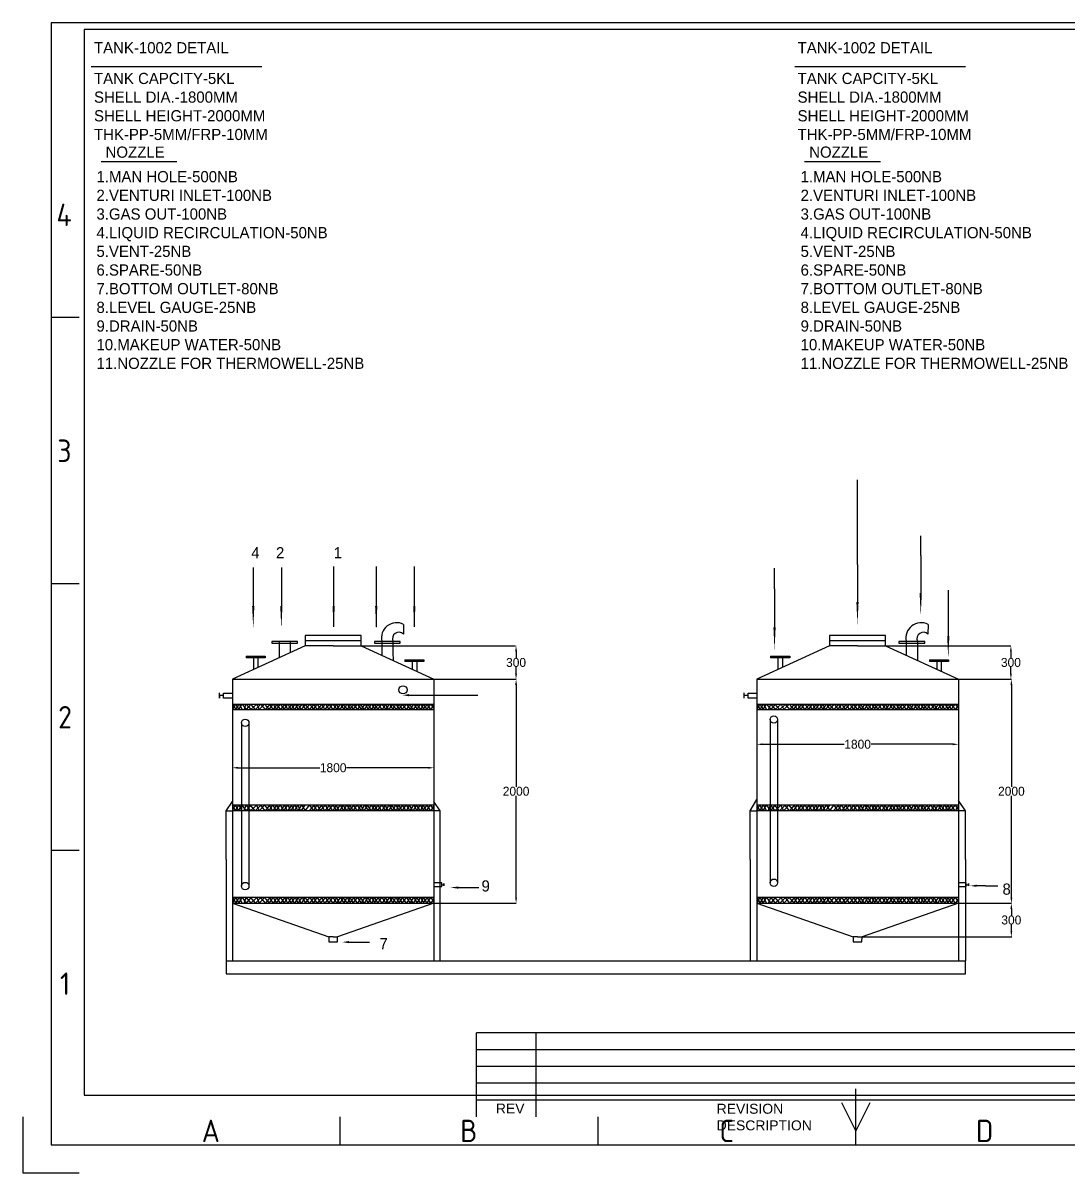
# Model space of a CAD drawing. Header units: inches. Extents: x -36349 to 130474, y -1458 to 49216.
# Drawn here: x 58249 to 67585, y 212 to 10482 of the extents above; entities that cross this region are included whole.
import ezdxf
from ezdxf.enums import TextEntityAlignment as Align

# ---------------------------------------------------------------- set-up
doc = ezdxf.new("R2010")
doc.units = ezdxf.units.IN
doc.header["$MEASUREMENT"] = 0
for name, color, linetype in [('BORDER', 7, 'Continuous'), ('EQTXT', 6, 'Continuous'), ('LINE NO', 7, 'Continuous'), ('TEXT', 6, 'Continuous')]:
    doc.layers.add(name, color=color, linetype=linetype)
doc.styles.add('ISOCP', font='isocp.shx')

msp = doc.modelspace()

# ---------------------------------------------------------------- linework, layer by layer
for p, q in [((58858.1, 10095.2), (60382.5, 10095.2)), ((65144.3, 10095.2), (66668.7, 10095.2)), ((58945.6, 9245.7), (59624.3, 9245.7)), ((65231.9, 9245.7), (65910.5, 9245.7)), ((65704, 5992.3), (65704, 6403.9)), ((65704, 5647.2), (65704, 5992.3)), ((65704, 5992.3), (65704, 5992.3)), ((66269, 5726), (66269, 5902.4)), ((64962.9, 5428.2), (64962.9, 5613.1)), ((61697.9, 4479.6), (62311.6, 4479.6)), ((60201.1, 4232.9), (60201.1, 2773.2)), ((60267.5, 4232.9), (60267.5, 2772.6)), ((64924, 4262.8), (64924, 2803.1)), ((64990.4, 4262.8), (64990.4, 2802.4)), ((60062.4, 2105.8), (66669.3, 2105.8)), ((60062.4, 2105.8), (60062.4, 1990.1)), ((66669.9, 1990.1), (66669.3, 2105.8)), ((60062.4, 1990.1), (66669.9, 1990.1))]:
    msp.add_line(p, q)
at = {"color": 7, "linetype": 'ByBlock'}
for p, q in [((66269, 5726), (66269, 5381.9)), ((60305.7, 5618.9), (60305.7, 5274.9)), ((60556.8, 5618.9), (60556.8, 5274.9)), ((61024, 5629.9), (61024, 5285.9)), ((61404.4, 5629.9), (61404.4, 5285.9)), ((61744.7, 5629.9), (61744.7, 5285.9)), ((65704, 5647.2), (65704, 5303.2)), ((64962.9, 5428.2), (64962.9, 5084.1)), ((61024, 5285.9), (61024, 5263.9)), ((61024, 5263.9), (61024, 5088.7)), ((61404.4, 5285.9), (61404.4, 5263.9)), ((61404.4, 5263.9), (61404.4, 5088.7)), ((61744.7, 5285.9), (61744.7, 5263.9)), ((61744.7, 5263.9), (61744.7, 5088.7)), ((61648.8, 5111.6), (61648, 5023.9)), ((66334.6, 5111.6), (66333.8, 5023.9)), ((60536.9, 4960.2), (60471.9, 4960.2)), ((60471.9, 4960.2), (60471.9, 4945.2)), ((60471.9, 4945.2), (60636.9, 4945.2)), ((60536.9, 4960.2), (60536.9, 4860.2)), ((60701.9, 4960.2), (60536.9, 4960.2)), ((60636.9, 4960.2), (60636.9, 4860.2)), ((60636.9, 4945.2), (60701.9, 4945.2)), ((60701.9, 4945.2), (60701.9, 4960.2)), ((61269.5, 5013.7), (60768.2, 5013.7)), ((60768.2, 5013.7), (60768.2, 4921.4)), ((60768.2, 4967.5), (61269.5, 4967.5)), ((61269.5, 4921.4), (61269.5, 5013.7)), ((61454, 4960.2), (61389, 4960.2)), ((61389, 4960.2), (61389, 4945.2)), ((61389, 4945.2), (61554, 4945.2)), ((61454, 4960.2), (61454, 4860.2)), ((61619, 4960.2), (61454, 4960.2)), ((61554, 4960.2), (61554, 4860.2)), ((61554, 4945.2), (61619, 4945.2)), ((61619, 4945.2), (61619, 4960.2)), ((65955.3, 5013.7), (65454, 5013.7)), ((65454, 5013.7), (65454, 5013.7)), ((65454, 5013.7), (65454, 4921.4)), ((65454, 4967.5), (65955.3, 4967.5)), ((65955.3, 4921.4), (65955.3, 5013.7)), ((66139.8, 4960.2), (66074.8, 4960.2)), ((66074.8, 4960.2), (66074.8, 4945.2)), ((66074.8, 4945.2), (66239.8, 4945.2)), ((66139.8, 4960.2), (66139.8, 4860.2)), ((66304.8, 4960.2), (66139.8, 4960.2)), ((66239.8, 4960.2), (66239.8, 4860.2)), ((66239.8, 4945.2), (66304.8, 4945.2)), ((66304.8, 4945.2), (66304.8, 4960.2)), ((60769.5, 4921.4), (60119.5, 4621.4)), ((60242.4, 4827), (60307.4, 4827)), ((60242.4, 4827), (60242.4, 4812)), ((60307.4, 4827), (60307.4, 4741.3)), ((60307.4, 4827), (60347.4, 4827)), ((60347.4, 4827), (60347.4, 4727)), ((60347.4, 4827), (60412.4, 4827)), ((60412.4, 4827), (60412.4, 4812)), ((60536.9, 4860.2), (60536.4, 4813.8)), ((61019.5, 4921.4), (60769.5, 4921.4)), ((61019.5, 4921.4), (61269.5, 4921.4)), ((61269.5, 4921.4), (61919.5, 4621.4)), ((61454, 4860.2), (61453.8, 4836.3)), ((61554, 4860.2), (61554.3, 4789.9)), ((65455.3, 4921.4), (64805.3, 4621.4)), ((64928.2, 4827), (64993.2, 4827)), ((64928.2, 4827), (64928.2, 4812)), ((64993.2, 4827), (64993.2, 4741.3)), ((64993.2, 4827), (65033.2, 4827)), ((65033.2, 4827), (65033.2, 4727)), ((65033.2, 4827), (65098.2, 4827)), ((65098.2, 4827), (65098.2, 4812)), ((65705.3, 4921.4), (65455.3, 4921.4)), ((65705.3, 4921.4), (65955.3, 4921.4)), ((65955.3, 4921.4), (66605.3, 4621.4)), ((66139.8, 4860.2), (66139.6, 4836.3)), ((66239.8, 4860.2), (66240.1, 4789.9)), ((60307.4, 4812), (60242.4, 4812)), ((60412.4, 4812), (60307.4, 4812)), ((60307.4, 4741.3), (60307.4, 4708.1)), ((61660.9, 4794.4), (61725.9, 4794.4)), ((61660.9, 4794.4), (61660.9, 4779.4)), ((61725.9, 4779.4), (61660.9, 4779.4)), ((61725.9, 4794.4), (61725.9, 4710.8)), ((61725.9, 4794.4), (61765.9, 4794.4)), ((61830.9, 4779.4), (61725.9, 4779.4)), ((61765.9, 4794.4), (61765.9, 4694.4)), ((61765.9, 4794.4), (61830.9, 4794.4)), ((61830.9, 4794.4), (61830.9, 4779.4)), ((64993.2, 4812), (64928.2, 4812)), ((64993.2, 4741.3), (64993.1, 4708.1)), ((65098.2, 4812), (64993.2, 4812)), ((66346.7, 4794.4), (66411.7, 4794.4)), ((66346.7, 4794.4), (66346.7, 4779.4)), ((66411.7, 4779.4), (66346.7, 4779.4)), ((66411.7, 4794.4), (66411.7, 4710.8)), ((66411.7, 4794.4), (66451.7, 4794.4)), ((66516.7, 4779.4), (66411.7, 4779.4)), ((66451.7, 4794.4), (66451.7, 4694.4)), ((66451.7, 4794.4), (66516.7, 4794.4)), ((66516.7, 4794.4), (66516.7, 4779.4)), ((61765.9, 4694.4), (61765.9, 4692.3)), ((66451.7, 4694.4), (66451.7, 4692.3)), ((60119.5, 4621.4), (61919.5, 4621.4)), ((60119.5, 4621.4), (60119.5, 2621.4)), ((61919.5, 4621.4), (61919.5, 2621.4)), ((64805.3, 4621.4), (66605.3, 4621.4)), ((64805.3, 4621.4), (64805.3, 2621.4)), ((66605.3, 4621.4), (66605.3, 2621.4)), ((66605.3, 4621.4), (67078.6, 4621.4)), ((67078, 4621.4), (67079.2, 4621.4)), ((60119.5, 4400.7), (61919.8, 4400.7)), ((60119.5, 4400.7), (60149.4, 4350.7)), ((60145.9, 4400.7), (60119.5, 4350.7)), ((60119.5, 4350.7), (61919.9, 4350.7)), ((60145.9, 4400.7), (60176.6, 4350.7)), ((60149.4, 4350.7), (60179.4, 4400.7)), ((60176.6, 4350.7), (60206.8, 4400.7)), ((60179.4, 4400.7), (60206.6, 4350.7)), ((60206.8, 4400.7), (60243.3, 4350.7)), ((60223.5, 4350.7), (60243.3, 4400.7)), ((60243.3, 4400.7), (60283.3, 4350.7)), ((60283.3, 4400.7), (60243.3, 4350.7)), ((60283.3, 4350.7), (60336.4, 4400.7)), ((60324.6, 4350.7), (60283.3, 4400.7)), ((60374.6, 4400.7), (60324.6, 4350.7)), ((60336.4, 4400.7), (60360, 4350.7)), ((60360, 4350.7), (60407.1, 4400.7)), ((60413.9, 4350.7), (60374.6, 4400.7)), ((60407.1, 4400.7), (60449.1, 4350.7)), ((60454, 4400.7), (60413.9, 4350.7)), ((60449.1, 4350.7), (60483.8, 4400.7)), ((60482.4, 4350.7), (60454, 4400.7)), ((60516.1, 4400.7), (60482.4, 4350.7)), ((60483.8, 4400.7), (60513.4, 4350.7)), ((60513.4, 4350.7), (60549.1, 4400.7)), ((60549, 4350.7), (60516.1, 4400.7)), ((60586.5, 4400.7), (60549, 4350.7)), ((60549.1, 4400.7), (60582.5, 4350.7)), ((60582.5, 4350.7), (60615.7, 4400.7)), ((60614.6, 4350.7), (60586.5, 4400.7)), ((60648.9, 4400.7), (60614.6, 4350.7)), ((60615.7, 4400.7), (60644.6, 4350.7)), ((60644.6, 4350.7), (60680.3, 4400.7)), ((60674.4, 4350.7), (60648.9, 4400.7)), ((60707.2, 4400.7), (60674.4, 4350.7)), ((60680.3, 4400.7), (60707.4, 4350.7)), ((60733.7, 4350.7), (60707.2, 4400.7)), ((60707.4, 4350.7), (60742.4, 4400.7)), ((60769.7, 4400.7), (60733.7, 4350.7)), ((60742.4, 4400.7), (60772.3, 4350.7)), ((60807, 4350.7), (60769.7, 4400.7)), ((60772.3, 4350.7), (60810, 4400.7)), ((60847.9, 4400.7), (60807, 4350.7)), ((60810, 4400.7), (60844.9, 4350.7)), ((60844.9, 4350.7), (60877.6, 4400.7)), ((60878, 4350.7), (60847.9, 4400.7)), ((60877.6, 4400.7), (60908.8, 4350.7)), ((60917.6, 4400.7), (60878, 4350.7)), ((60908.8, 4350.7), (60950, 4400.7)), ((60946.7, 4350.7), (60917.6, 4400.7)), ((60984.8, 4400.7), (60946.7, 4350.7)), ((60950, 4400.7), (60981.3, 4350.7)), ((60981.3, 4350.7), (61018.1, 4400.7)), ((61019.2, 4350.7), (60984.8, 4400.7)), ((61018.1, 4400.7), (61052.6, 4350.7)), ((61049.2, 4400.7), (61019.2, 4350.7)), ((61078.7, 4350.7), (61049.2, 4400.7)), ((61052.6, 4350.7), (61085.6, 4400.7)), ((61110.4, 4400.7), (61078.7, 4350.7)), ((61085.6, 4400.7), (61114.8, 4350.7)), ((61147.2, 4350.7), (61110.4, 4400.7)), ((61114.8, 4350.7), (61143.5, 4400.7)), ((61143.5, 4400.7), (61175.6, 4350.7)), ((61168.5, 4400.7), (61147.2, 4350.7)), ((61203.3, 4400.7), (61165.2, 4350.7)), ((61168.5, 4400.7), (61199.8, 4350.7)), ((61199.8, 4350.7), (61236.7, 4400.7)), ((61237.7, 4350.7), (61203.3, 4400.7)), ((61236.7, 4400.7), (61271.1, 4350.7)), ((61267.7, 4400.7), (61237.7, 4350.7)), ((61297.2, 4350.7), (61267.7, 4400.7)), ((61271.1, 4350.7), (61304.2, 4400.7)), ((61328.9, 4400.7), (61297.2, 4350.7)), ((61304.2, 4400.7), (61333.3, 4350.7)), ((61365.7, 4350.7), (61328.9, 4400.7)), ((61333.3, 4350.7), (61362, 4400.7)), ((61362, 4400.7), (61394.1, 4350.7)), ((61387, 4400.7), (61365.7, 4350.7)), ((61421.8, 4400.7), (61383.7, 4350.7)), ((61387, 4400.7), (61418.3, 4350.7)), ((61418.3, 4350.7), (61455.2, 4400.7)), ((61456.2, 4350.7), (61421.8, 4400.7)), ((61455.2, 4400.7), (61489.6, 4350.7)), ((61486.2, 4400.7), (61456.2, 4350.7)), ((61515.8, 4350.7), (61486.2, 4400.7)), ((61489.6, 4350.7), (61522.7, 4400.7)), ((61547.4, 4400.7), (61515.8, 4350.7)), ((61522.7, 4400.7), (61551.8, 4350.7)), ((61584.2, 4350.7), (61547.4, 4400.7)), ((61551.8, 4350.7), (61580.5, 4400.7)), ((61580.5, 4400.7), (61612.7, 4350.7)), ((61605.6, 4400.7), (61584.2, 4350.7)), ((61640.3, 4400.7), (61602.2, 4350.7)), ((61605.6, 4400.7), (61636.8, 4350.7)), ((61636.8, 4350.7), (61673.7, 4400.7)), ((61674.8, 4350.7), (61640.3, 4400.7)), ((61673.7, 4400.7), (61708.1, 4350.7)), ((61704.8, 4400.7), (61674.8, 4350.7)), ((61734.3, 4350.7), (61704.8, 4400.7)), ((61708.1, 4350.7), (61741.2, 4400.7)), ((61766, 4400.7), (61734.3, 4350.7)), ((61741.2, 4400.7), (61770.3, 4350.7)), ((61802.7, 4350.7), (61766, 4400.7)), ((61770.3, 4350.7), (61799, 4400.7)), ((61799, 4400.7), (61831.2, 4350.7)), ((61824.1, 4400.7), (61802.7, 4350.7)), ((61858.9, 4400.7), (61820.8, 4350.7)), ((61824.1, 4400.7), (61855.3, 4350.7)), ((61855.3, 4350.7), (61892.2, 4400.7)), ((61893.3, 4350.7), (61858.9, 4400.7)), ((61892.2, 4400.7), (61919.9, 4360.6)), ((61919.8, 4395), (61893.3, 4350.7)), ((64805.3, 4400.7), (66605.6, 4400.7)), ((64805.3, 4400.7), (64835.2, 4350.7)), ((64831.7, 4400.7), (64805.3, 4350.7)), ((64805.3, 4350.7), (66605.7, 4350.7)), ((64831.7, 4400.7), (64862.4, 4350.7)), ((64835.2, 4350.7), (64865.2, 4400.7)), ((64862.4, 4350.7), (64892.6, 4400.7)), ((64865.2, 4400.7), (64892.4, 4350.7)), ((64892.6, 4400.7), (64929.1, 4350.7)), ((64909.3, 4350.7), (64929.1, 4400.7)), ((64929.1, 4400.7), (64969.1, 4350.7)), ((64969.1, 4400.7), (64929.1, 4350.7)), ((64969.1, 4350.7), (65022.1, 4400.7)), ((65010.4, 4350.7), (64969.1, 4400.7)), ((65060.4, 4400.7), (65010.4, 4350.7)), ((65022.1, 4400.7), (65045.8, 4350.7)), ((65045.8, 4350.7), (65092.9, 4400.7)), ((65099.6, 4350.7), (65060.4, 4400.7)), ((65092.9, 4400.7), (65134.9, 4350.7)), ((65139.8, 4400.7), (65099.6, 4350.7)), ((65134.9, 4350.7), (65169.6, 4400.7)), ((65168.2, 4350.7), (65139.8, 4400.7)), ((65201.9, 4400.7), (65168.2, 4350.7)), ((65169.6, 4400.7), (65199.2, 4350.7)), ((65199.2, 4350.7), (65234.9, 4400.7)), ((65234.8, 4350.7), (65201.9, 4400.7)), ((65272.3, 4400.7), (65234.8, 4350.7)), ((65234.9, 4400.7), (65268.3, 4350.7)), ((65268.3, 4350.7), (65301.5, 4400.7)), ((65300.4, 4350.7), (65272.3, 4400.7)), ((65334.7, 4400.7), (65300.4, 4350.7)), ((65301.5, 4400.7), (65330.4, 4350.7)), ((65330.4, 4350.7), (65366.1, 4400.7)), ((65360.2, 4350.7), (65334.7, 4400.7)), ((65393, 4400.7), (65360.2, 4350.7)), ((65366.1, 4400.7), (65393.2, 4350.7)), ((65419.5, 4350.7), (65393, 4400.7)), ((65393.2, 4350.7), (65428.2, 4400.7)), ((65455.5, 4400.7), (65419.5, 4350.7)), ((65428.2, 4400.7), (65458.1, 4350.7)), ((65492.8, 4350.7), (65455.5, 4400.7)), ((65458.1, 4350.7), (65495.8, 4400.7)), ((65533.7, 4400.7), (65492.8, 4350.7)), ((65495.8, 4400.7), (65530.6, 4350.7)), ((65530.6, 4350.7), (65563.4, 4400.7)), ((65563.7, 4350.7), (65533.7, 4400.7)), ((65563.4, 4400.7), (65594.6, 4350.7)), ((65603.4, 4400.7), (65563.7, 4350.7)), ((65594.6, 4350.7), (65635.8, 4400.7)), ((65632.5, 4350.7), (65603.4, 4400.7)), ((65670.6, 4400.7), (65632.5, 4350.7)), ((65635.8, 4400.7), (65667.1, 4350.7)), ((65667.1, 4350.7), (65703.9, 4400.7)), ((65705, 4350.7), (65670.6, 4400.7)), ((65703.9, 4400.7), (65738.4, 4350.7)), ((65735, 4400.7), (65705, 4350.7)), ((65764.5, 4350.7), (65735, 4400.7)), ((65738.4, 4350.7), (65771.4, 4400.7)), ((65796.2, 4400.7), (65764.5, 4350.7)), ((65771.4, 4400.7), (65800.6, 4350.7)), ((65833, 4350.7), (65796.2, 4400.7)), ((65800.6, 4350.7), (65829.2, 4400.7)), ((65829.2, 4400.7), (65861.4, 4350.7)), ((65854.3, 4400.7), (65833, 4350.7)), ((65889.1, 4400.7), (65851, 4350.7)), ((65854.3, 4400.7), (65885.6, 4350.7)), ((65885.6, 4350.7), (65922.5, 4400.7)), ((65923.5, 4350.7), (65889.1, 4400.7)), ((65922.5, 4400.7), (65956.9, 4350.7)), ((65953.5, 4400.7), (65923.5, 4350.7)), ((65983, 4350.7), (65953.5, 4400.7)), ((65956.9, 4350.7), (65990, 4400.7)), ((66014.7, 4400.7), (65983, 4350.7)), ((65990, 4400.7), (66019.1, 4350.7)), ((66051.5, 4350.7), (66014.7, 4400.7)), ((66019.1, 4350.7), (66047.8, 4400.7)), ((66047.8, 4400.7), (66079.9, 4350.7)), ((66072.8, 4400.7), (66051.5, 4350.7)), ((66107.6, 4400.7), (66069.5, 4350.7)), ((66072.8, 4400.7), (66104.1, 4350.7)), ((66104.1, 4350.7), (66141, 4400.7)), ((66142, 4350.7), (66107.6, 4400.7)), ((66141, 4400.7), (66175.4, 4350.7)), ((66172, 4400.7), (66142, 4350.7)), ((66201.6, 4350.7), (66172, 4400.7)), ((66175.4, 4350.7), (66208.5, 4400.7)), ((66233.2, 4400.7), (66201.6, 4350.7)), ((66208.5, 4400.7), (66237.6, 4350.7)), ((66270, 4350.7), (66233.2, 4400.7)), ((66237.6, 4350.7), (66266.3, 4400.7)), ((66266.3, 4400.7), (66298.5, 4350.7)), ((66291.3, 4400.7), (66270, 4350.7)), ((66326.1, 4400.7), (66288, 4350.7)), ((66291.3, 4400.7), (66322.6, 4350.7)), ((66322.6, 4350.7), (66359.5, 4400.7)), ((66360.6, 4350.7), (66326.1, 4400.7)), ((66359.5, 4400.7), (66393.9, 4350.7)), ((66390.6, 4400.7), (66360.6, 4350.7)), ((66420.1, 4350.7), (66390.6, 4400.7)), ((66393.9, 4350.7), (66427, 4400.7)), ((66451.7, 4400.7), (66420.1, 4350.7)), ((66427, 4400.7), (66456.1, 4350.7)), ((66488.5, 4350.7), (66451.7, 4400.7)), ((66456.1, 4350.7), (66484.8, 4400.7)), ((66484.8, 4400.7), (66517, 4350.7)), ((66509.9, 4400.7), (66488.5, 4350.7)), ((66544.6, 4400.7), (66506.5, 4350.7)), ((66509.9, 4400.7), (66541.1, 4350.7)), ((66541.1, 4350.7), (66578, 4400.7)), ((66579.1, 4350.7), (66544.6, 4400.7)), ((66578, 4400.7), (66605.7, 4360.6)), ((66605.6, 4395), (66579.1, 4350.7)), ((64805.3, 4040.9), (64805.3, 4040.7)), ((66605.3, 4040.9), (66605.3, 4040.7)), ((60119.5, 3830.3), (60119.5, 3831.5)), ((61919.5, 3831.3), (61919.5, 3831.5)), ((61919.4, 3496.4), (60117.4, 3496.4)), ((60117.4, 3496.4), (60147.3, 3446.4)), ((60143.8, 3496.4), (60117.4, 3446.4)), ((60143.8, 3496.4), (60174.5, 3446.4)), ((60147.3, 3446.4), (60177.3, 3496.4)), ((60174.5, 3446.4), (60204.7, 3496.4)), ((60177.3, 3496.4), (60204.5, 3446.4)), ((60204.7, 3496.4), (60241.2, 3446.4)), ((60221.4, 3446.4), (60241.2, 3496.4)), ((60241.2, 3496.4), (60281.2, 3446.4)), ((60281.2, 3496.4), (60241.2, 3446.4)), ((60281.2, 3446.4), (60334.2, 3496.4)), ((60322.5, 3446.4), (60281.2, 3496.4)), ((60372.5, 3496.4), (60322.5, 3446.4)), ((60334.2, 3496.4), (60357.9, 3446.4)), ((60357.9, 3446.4), (60404.9, 3496.4)), ((60411.7, 3446.4), (60372.5, 3496.4)), ((60404.9, 3496.4), (60447, 3446.4)), ((60451.9, 3496.4), (60411.7, 3446.4)), ((60447, 3446.4), (60481.6, 3496.4)), ((60480.3, 3446.4), (60451.9, 3496.4)), ((60514, 3496.4), (60480.3, 3446.4)), ((60481.6, 3496.4), (60511.3, 3446.4)), ((60511.3, 3446.4), (60547, 3496.4)), ((60546.9, 3446.4), (60514, 3496.4)), ((60584.4, 3496.4), (60546.9, 3446.4)), ((60547, 3496.4), (60580.4, 3446.4)), ((60580.4, 3446.4), (60613.6, 3496.4)), ((60612.5, 3446.4), (60584.4, 3496.4)), ((60646.8, 3496.4), (60612.5, 3446.4)), ((60613.6, 3496.4), (60642.5, 3446.4)), ((60642.5, 3446.4), (60678.2, 3496.4)), ((60672.3, 3446.4), (60646.8, 3496.4)), ((60705.1, 3496.4), (60672.3, 3446.4)), ((60678.2, 3496.4), (60705.3, 3446.4)), ((60731.6, 3446.4), (60705.1, 3496.4)), ((60705.3, 3446.4), (60740.3, 3496.4)), ((60767.6, 3496.4), (60731.6, 3446.4)), ((60740.3, 3496.4), (60770.2, 3446.4)), ((60770.2, 3446.4), (60807.9, 3496.4)), ((60845.8, 3496.4), (60804.9, 3446.4)), ((60807.9, 3496.4), (60842.7, 3446.4)), ((60842.7, 3446.4), (60875.5, 3496.4)), ((60875.8, 3446.4), (60845.8, 3496.4)), ((60875.5, 3496.4), (60906.7, 3446.4)), ((60915.5, 3496.4), (60875.8, 3446.4)), ((60906.7, 3446.4), (60947.9, 3496.4)), ((60944.6, 3446.4), (60915.5, 3496.4)), ((60982.7, 3496.4), (60944.6, 3446.4)), ((60947.9, 3496.4), (60979.2, 3446.4)), ((60979.2, 3446.4), (61016, 3496.4)), ((61017.1, 3446.4), (60982.7, 3496.4)), ((61016, 3496.4), (61050.5, 3446.4)), ((61047.1, 3496.4), (61017.1, 3446.4)), ((61076.6, 3446.4), (61047.1, 3496.4)), ((61050.5, 3446.4), (61083.5, 3496.4)), ((61108.3, 3496.4), (61076.6, 3446.4)), ((61083.5, 3496.4), (61112.7, 3446.4)), ((61145.1, 3446.4), (61108.3, 3496.4)), ((61112.7, 3446.4), (61141.3, 3496.4)), ((61141.3, 3496.4), (61173.5, 3446.4)), ((61166.4, 3496.4), (61145.1, 3446.4)), ((61201.2, 3496.4), (61163.1, 3446.4)), ((61166.4, 3496.4), (61197.7, 3446.4)), ((61197.7, 3446.4), (61234.6, 3496.4)), ((61235.6, 3446.4), (61201.2, 3496.4)), ((61234.6, 3496.4), (61269, 3446.4)), ((61265.6, 3496.4), (61235.6, 3446.4)), ((61295.1, 3446.4), (61265.6, 3496.4)), ((61269, 3446.4), (61302, 3496.4)), ((61326.8, 3496.4), (61295.1, 3446.4)), ((61302, 3496.4), (61331.2, 3446.4)), ((61363.6, 3446.4), (61326.8, 3496.4)), ((61331.2, 3446.4), (61359.9, 3496.4)), ((61359.9, 3496.4), (61392, 3446.4)), ((61384.9, 3496.4), (61363.6, 3446.4)), ((61419.7, 3496.4), (61381.6, 3446.4)), ((61384.9, 3496.4), (61416.2, 3446.4)), ((61416.2, 3446.4), (61453.1, 3496.4)), ((61454.1, 3446.4), (61419.7, 3496.4)), ((61453.1, 3496.4), (61487.5, 3446.4)), ((61484.1, 3496.4), (61454.1, 3446.4)), ((61513.6, 3446.4), (61484.1, 3496.4)), ((61487.5, 3446.4), (61520.6, 3496.4)), ((61545.3, 3496.4), (61513.6, 3446.4)), ((61520.6, 3496.4), (61549.7, 3446.4)), ((61582.1, 3446.4), (61545.3, 3496.4)), ((61549.7, 3446.4), (61578.4, 3496.4)), ((61578.4, 3496.4), (61610.5, 3446.4)), ((61603.4, 3496.4), (61582.1, 3446.4)), ((61638.2, 3496.4), (61600.1, 3446.4)), ((61603.4, 3496.4), (61634.7, 3446.4)), ((61634.7, 3446.4), (61671.6, 3496.4)), ((61672.7, 3446.4), (61638.2, 3496.4)), ((61671.6, 3496.4), (61706, 3446.4)), ((61702.7, 3496.4), (61672.7, 3446.4)), ((61732.2, 3446.4), (61702.7, 3496.4)), ((61706, 3446.4), (61739.1, 3496.4)), ((61763.8, 3496.4), (61732.2, 3446.4)), ((61739.1, 3496.4), (61768.2, 3446.4)), ((61800.6, 3446.4), (61763.8, 3496.4)), ((61768.2, 3446.4), (61796.9, 3496.4)), ((61796.9, 3496.4), (61829.1, 3446.4)), ((61822, 3496.4), (61800.6, 3446.4)), ((61856.7, 3496.4), (61818.6, 3446.4)), ((61822, 3496.4), (61853.2, 3446.4)), ((61853.2, 3446.4), (61890.1, 3496.4)), ((61891.2, 3446.4), (61856.7, 3496.4)), ((61890.1, 3496.4), (61919.5, 3453.7)), ((61919.4, 3493.5), (61891.2, 3446.4)), ((61919.5, 3581.3), (61919.5, 3581.3)), ((66605.2, 3496.4), (64805.3, 3496.4)), ((64829.6, 3496.4), (64805.3, 3450.4)), ((64805.3, 3492.8), (64833.1, 3446.4)), ((64829.6, 3496.4), (64860.3, 3446.4)), ((64833.1, 3446.4), (64863.1, 3496.4)), ((64860.3, 3446.4), (64890.5, 3496.4)), ((64863.1, 3496.4), (64890.3, 3446.4)), ((64890.5, 3496.4), (64927, 3446.4)), ((64907.2, 3446.4), (64927, 3496.4)), ((64927, 3496.4), (64967, 3446.4)), ((64967, 3496.4), (64927, 3446.4)), ((64967, 3446.4), (65020, 3496.4)), ((65008.3, 3446.4), (64967, 3496.4)), ((65058.3, 3496.4), (65008.3, 3446.4)), ((65020, 3496.4), (65043.7, 3446.4)), ((65043.7, 3446.4), (65090.7, 3496.4)), ((65097.5, 3446.4), (65058.3, 3496.4)), ((65090.7, 3496.4), (65132.8, 3446.4)), ((65137.7, 3496.4), (65097.5, 3446.4)), ((65132.8, 3446.4), (65167.4, 3496.4)), ((65166.1, 3446.4), (65137.7, 3496.4)), ((65199.8, 3496.4), (65166.1, 3446.4)), ((65167.4, 3496.4), (65197, 3446.4)), ((65197, 3446.4), (65232.8, 3496.4)), ((65232.7, 3446.4), (65199.8, 3496.4)), ((65270.2, 3496.4), (65232.7, 3446.4)), ((65232.8, 3496.4), (65266.2, 3446.4)), ((65266.2, 3446.4), (65299.4, 3496.4)), ((65298.3, 3446.4), (65270.2, 3496.4)), ((65332.6, 3496.4), (65298.3, 3446.4)), ((65299.4, 3496.4), (65328.3, 3446.4)), ((65328.3, 3446.4), (65364, 3496.4)), ((65358.1, 3446.4), (65332.6, 3496.4)), ((65390.9, 3496.4), (65358.1, 3446.4)), ((65364, 3496.4), (65391.1, 3446.4)), ((65417.4, 3446.4), (65390.9, 3496.4)), ((65391.1, 3446.4), (65426.1, 3496.4)), ((65453.3, 3496.4), (65417.4, 3446.4)), ((65426.1, 3496.4), (65456, 3446.4)), ((65456, 3446.4), (65493.7, 3496.4)), ((65531.6, 3496.4), (65490.7, 3446.4)), ((65493.7, 3496.4), (65528.5, 3446.4)), ((65528.5, 3446.4), (65561.3, 3496.4)), ((65561.6, 3446.4), (65531.6, 3496.4)), ((65561.3, 3496.4), (65592.4, 3446.4)), ((65601.3, 3496.4), (65561.6, 3446.4)), ((65592.4, 3446.4), (65633.7, 3496.4)), ((65630.3, 3446.4), (65601.3, 3496.4)), ((65668.4, 3496.4), (65630.3, 3446.4)), ((65633.7, 3496.4), (65664.9, 3446.4)), ((65664.9, 3446.4), (65701.8, 3496.4)), ((65702.9, 3446.4), (65668.4, 3496.4)), ((65701.8, 3496.4), (65736.2, 3446.4)), ((65732.9, 3496.4), (65702.9, 3446.4)), ((65762.4, 3446.4), (65732.9, 3496.4)), ((65736.2, 3446.4), (65769.3, 3496.4)), ((65794.1, 3496.4), (65762.4, 3446.4)), ((65769.3, 3496.4), (65798.4, 3446.4)), ((65830.8, 3446.4), (65794.1, 3496.4)), ((65798.4, 3446.4), (65827.1, 3496.4)), ((65827.1, 3496.4), (65859.3, 3446.4)), ((65852.2, 3496.4), (65830.8, 3446.4)), ((65887, 3496.4), (65848.9, 3446.4)), ((65852.2, 3496.4), (65883.5, 3446.4)), ((65883.5, 3446.4), (65920.3, 3496.4)), ((65921.4, 3446.4), (65887, 3496.4)), ((65920.3, 3496.4), (65954.8, 3446.4)), ((65951.4, 3496.4), (65921.4, 3446.4)), ((65980.9, 3446.4), (65951.4, 3496.4)), ((65954.8, 3446.4), (65987.8, 3496.4)), ((66012.6, 3496.4), (65980.9, 3446.4)), ((65987.8, 3496.4), (66017, 3446.4)), ((66049.4, 3446.4), (66012.6, 3496.4)), ((66017, 3446.4), (66045.7, 3496.4)), ((66045.7, 3496.4), (66077.8, 3446.4)), ((66070.7, 3496.4), (66049.4, 3446.4)), ((66105.5, 3496.4), (66067.4, 3446.4)), ((66070.7, 3496.4), (66102, 3446.4)), ((66102, 3446.4), (66138.9, 3496.4)), ((66139.9, 3446.4), (66105.5, 3496.4)), ((66138.9, 3496.4), (66173.3, 3446.4)), ((66169.9, 3496.4), (66139.9, 3446.4)), ((66199.4, 3446.4), (66169.9, 3496.4)), ((66173.3, 3446.4), (66206.4, 3496.4)), ((66231.1, 3496.4), (66199.4, 3446.4)), ((66206.4, 3496.4), (66235.5, 3446.4)), ((66267.9, 3446.4), (66231.1, 3496.4)), ((66235.5, 3446.4), (66264.2, 3496.4)), ((66264.2, 3496.4), (66296.3, 3446.4)), ((66289.2, 3496.4), (66267.9, 3446.4)), ((66324, 3496.4), (66285.9, 3446.4)), ((66289.2, 3496.4), (66320.5, 3446.4)), ((66320.5, 3446.4), (66357.4, 3496.4)), ((66358.4, 3446.4), (66324, 3496.4)), ((66357.4, 3496.4), (66391.8, 3446.4)), ((66388.4, 3496.4), (66358.4, 3446.4)), ((66418, 3446.4), (66388.4, 3496.4)), ((66391.8, 3446.4), (66424.9, 3496.4)), ((66449.6, 3496.4), (66418, 3446.4)), ((66424.9, 3496.4), (66454, 3446.4)), ((66486.4, 3446.4), (66449.6, 3496.4)), ((66454, 3446.4), (66482.7, 3496.4)), ((66482.7, 3496.4), (66514.9, 3446.4)), ((66507.8, 3496.4), (66486.4, 3446.4)), ((66542.5, 3496.4), (66504.4, 3446.4)), ((66507.8, 3496.4), (66539, 3446.4)), ((66539, 3446.4), (66575.9, 3496.4)), ((66577, 3446.4), (66542.5, 3496.4)), ((66575.9, 3496.4), (66605.3, 3453.7)), ((66605.2, 3493.5), (66577, 3446.4)), ((66605.3, 3581.3), (66605.3, 3581.3)), ((61919.5, 3446.4), (60117.4, 3446.4)), ((66605.3, 3446.4), (64805.3, 3446.4)), ((61919.5, 3221.4), (61919.5, 3171.4)), ((60062.4, 3013.3), (60062.4, 2105.8)), ((61919.5, 3013.3), (61919.5, 3013.3)), ((64744.3, 3013.3), (64744.3, 2103.3)), ((64805.3, 3013.3), (64805.3, 2103.3)), ((66669.3, 3013.3), (66669.3, 2105.8)), ((61989.8, 2802.8), (61919.5, 2802.8)), ((61989.8, 2770.7), (61989.8, 2802.8)), ((61989.8, 2786.8), (62009.1, 2786.8)), ((62009.1, 2786.8), (62009.1, 2797.5)), ((62009.1, 2797.5), (62009.1, 2786.8)), ((62009.1, 2786.8), (62009.1, 2776.8)), ((66675.6, 2802.8), (66605.3, 2802.8)), ((66675.6, 2770.7), (66675.6, 2802.8)), ((66675.6, 2786.8), (66694.9, 2786.8)), ((66694.9, 2786.8), (66694.9, 2797.5)), ((66694.9, 2797.5), (66694.9, 2786.8)), ((66694.9, 2786.8), (66694.9, 2776.8)), ((66848.1, 2777.7), (66770.2, 2777.7)), ((66848.1, 2777.7), (66957, 2777.7)), ((60119.5, 2671.4), (60149.4, 2621.4)), ((60145.9, 2671.4), (60119.5, 2621.4)), ((61919.5, 2671.4), (60119.5, 2671.4)), ((60145.9, 2671.4), (60176.6, 2621.4)), ((60149.4, 2621.4), (60179.4, 2671.4)), ((60176.6, 2621.4), (60206.8, 2671.4)), ((60179.4, 2671.4), (60206.6, 2621.4)), ((60206.8, 2671.4), (60243.3, 2621.4)), ((60223.5, 2621.4), (60243.3, 2671.4)), ((60243.3, 2671.4), (60283.3, 2621.4)), ((60283.3, 2671.4), (60243.3, 2621.4)), ((60283.3, 2621.4), (60336.4, 2671.4)), ((60324.6, 2621.4), (60283.3, 2671.4)), ((60374.6, 2671.4), (60324.6, 2621.4)), ((60336.4, 2671.4), (60360, 2621.4)), ((60360, 2621.4), (60407.1, 2671.4)), ((60413.9, 2621.4), (60374.6, 2671.4)), ((60407.1, 2671.4), (60449.1, 2621.4)), ((60454, 2671.4), (60413.9, 2621.4)), ((60449.1, 2621.4), (60483.8, 2671.4)), ((60482.4, 2621.4), (60454, 2671.4)), ((60516.1, 2671.4), (60482.4, 2621.4)), ((60483.8, 2671.4), (60513.4, 2621.4)), ((60513.4, 2621.4), (60549.1, 2671.4)), ((60549, 2621.4), (60516.1, 2671.4)), ((60586.5, 2671.4), (60549, 2621.4)), ((60549.1, 2671.4), (60582.5, 2621.4)), ((60582.5, 2621.4), (60615.7, 2671.4)), ((60614.6, 2621.4), (60586.5, 2671.4)), ((60648.9, 2671.4), (60614.6, 2621.4)), ((60615.7, 2671.4), (60644.6, 2621.4)), ((60644.6, 2621.4), (60680.3, 2671.4)), ((60674.4, 2621.4), (60648.9, 2671.4)), ((60707.2, 2671.4), (60674.4, 2621.4)), ((60680.3, 2671.4), (60707.4, 2621.4)), ((60733.7, 2621.4), (60707.2, 2671.4)), ((60707.4, 2621.4), (60742.4, 2671.4)), ((60769.7, 2671.4), (60733.7, 2621.4)), ((60742.4, 2671.4), (60772.3, 2621.4)), ((60807, 2621.4), (60769.7, 2671.4)), ((60772.3, 2621.4), (60810, 2671.4)), ((60847.9, 2671.4), (60807, 2621.4)), ((60810, 2671.4), (60844.9, 2621.4)), ((60844.9, 2621.4), (60877.6, 2671.4)), ((60878, 2621.4), (60847.9, 2671.4)), ((60877.6, 2671.4), (60908.8, 2621.4)), ((60917.6, 2671.4), (60878, 2621.4)), ((60908.8, 2621.4), (60950, 2671.4)), ((60946.7, 2621.4), (60917.6, 2671.4)), ((60984.8, 2671.4), (60946.7, 2621.4)), ((60950, 2671.4), (60981.3, 2621.4)), ((60981.3, 2621.4), (61018.1, 2671.4)), ((61019.2, 2621.4), (60984.8, 2671.4)), ((61018.1, 2671.4), (61052.6, 2621.4)), ((61049.2, 2671.4), (61019.2, 2621.4)), ((61078.7, 2621.4), (61049.2, 2671.4)), ((61052.6, 2621.4), (61085.6, 2671.4)), ((61110.4, 2671.4), (61078.7, 2621.4)), ((61085.6, 2671.4), (61114.8, 2621.4)), ((61147.2, 2621.4), (61110.4, 2671.4)), ((61114.8, 2621.4), (61143.5, 2671.4)), ((61143.5, 2671.4), (61175.6, 2621.4)), ((61168.5, 2671.4), (61147.2, 2621.4)), ((61203.3, 2671.4), (61165.2, 2621.4)), ((61168.5, 2671.4), (61199.8, 2621.4)), ((61199.8, 2621.4), (61236.7, 2671.4)), ((61237.7, 2621.4), (61203.3, 2671.4)), ((61236.7, 2671.4), (61271.1, 2621.4)), ((61267.7, 2671.4), (61237.7, 2621.4)), ((61297.2, 2621.4), (61267.7, 2671.4)), ((61271.1, 2621.4), (61304.2, 2671.4)), ((61328.9, 2671.4), (61297.2, 2621.4)), ((61304.2, 2671.4), (61333.3, 2621.4)), ((61365.7, 2621.4), (61328.9, 2671.4)), ((61333.3, 2621.4), (61362, 2671.4)), ((61362, 2671.4), (61394.1, 2621.4)), ((61387, 2671.4), (61365.7, 2621.4)), ((61421.8, 2671.4), (61383.7, 2621.4)), ((61387, 2671.4), (61418.3, 2621.4)), ((61418.3, 2621.4), (61455.2, 2671.4)), ((61456.2, 2621.4), (61421.8, 2671.4)), ((61455.2, 2671.4), (61489.6, 2621.4)), ((61486.2, 2671.4), (61456.2, 2621.4)), ((61515.8, 2621.4), (61486.2, 2671.4)), ((61489.6, 2621.4), (61522.7, 2671.4)), ((61547.4, 2671.4), (61515.8, 2621.4)), ((61522.7, 2671.4), (61551.8, 2621.4)), ((61584.2, 2621.4), (61547.4, 2671.4)), ((61551.8, 2621.4), (61580.5, 2671.4)), ((61580.5, 2671.4), (61612.7, 2621.4)), ((61605.6, 2671.4), (61584.2, 2621.4)), ((61640.3, 2671.4), (61602.2, 2621.4)), ((61605.6, 2671.4), (61636.8, 2621.4)), ((61636.8, 2621.4), (61673.7, 2671.4)), ((61674.8, 2621.4), (61640.3, 2671.4)), ((61673.7, 2671.4), (61708.1, 2621.4)), ((61704.8, 2671.4), (61674.8, 2621.4)), ((61734.3, 2621.4), (61704.8, 2671.4)), ((61708.1, 2621.4), (61741.2, 2671.4)), ((61766, 2671.4), (61734.3, 2621.4)), ((61741.2, 2671.4), (61770.3, 2621.4)), ((61802.7, 2621.4), (61766, 2671.4)), ((61770.3, 2621.4), (61799, 2671.4)), ((61799, 2671.4), (61831.2, 2621.4)), ((61824.1, 2671.4), (61802.7, 2621.4)), ((61858.9, 2671.4), (61820.8, 2621.4)), ((61824.1, 2671.4), (61855.3, 2621.4)), ((61855.3, 2621.4), (61892.2, 2671.4)), ((61893.3, 2621.4), (61858.9, 2671.4)), ((61892.2, 2671.4), (61919.5, 2631.8)), ((61919.5, 2770.7), (61989.8, 2770.7)), ((64805.3, 2671.4), (64835.2, 2621.4)), ((64831.7, 2671.4), (64805.3, 2621.4)), ((66605.3, 2671.4), (64805.3, 2671.4)), ((64831.7, 2671.4), (64862.4, 2621.4)), ((64835.2, 2621.4), (64865.2, 2671.4)), ((64862.4, 2621.4), (64892.6, 2671.4)), ((64865.2, 2671.4), (64892.4, 2621.4)), ((64892.6, 2671.4), (64929.1, 2621.4)), ((64909.3, 2621.4), (64929.1, 2671.4)), ((64929.1, 2671.4), (64969.1, 2621.4)), ((64969.1, 2671.4), (64929.1, 2621.4)), ((64969.1, 2621.4), (65022.1, 2671.4)), ((65010.4, 2621.4), (64969.1, 2671.4)), ((65060.4, 2671.4), (65010.4, 2621.4)), ((65022.1, 2671.4), (65045.8, 2621.4)), ((65045.8, 2621.4), (65092.9, 2671.4)), ((65099.6, 2621.4), (65060.4, 2671.4)), ((65092.9, 2671.4), (65134.9, 2621.4)), ((65139.8, 2671.4), (65099.6, 2621.4)), ((65134.9, 2621.4), (65169.6, 2671.4)), ((65168.2, 2621.4), (65139.8, 2671.4)), ((65201.9, 2671.4), (65168.2, 2621.4)), ((65169.6, 2671.4), (65199.2, 2621.4)), ((65199.2, 2621.4), (65234.9, 2671.4)), ((65234.8, 2621.4), (65201.9, 2671.4)), ((65272.3, 2671.4), (65234.8, 2621.4)), ((65234.9, 2671.4), (65268.3, 2621.4)), ((65268.3, 2621.4), (65301.5, 2671.4)), ((65300.4, 2621.4), (65272.3, 2671.4)), ((65334.7, 2671.4), (65300.4, 2621.4)), ((65301.5, 2671.4), (65330.4, 2621.4)), ((65330.4, 2621.4), (65366.1, 2671.4)), ((65360.2, 2621.4), (65334.7, 2671.4)), ((65393, 2671.4), (65360.2, 2621.4)), ((65366.1, 2671.4), (65393.2, 2621.4)), ((65419.5, 2621.4), (65393, 2671.4)), ((65393.2, 2621.4), (65428.2, 2671.4)), ((65455.5, 2671.4), (65419.5, 2621.4)), ((65428.2, 2671.4), (65458.1, 2621.4)), ((65492.8, 2621.4), (65455.5, 2671.4)), ((65458.1, 2621.4), (65495.8, 2671.4)), ((65533.7, 2671.4), (65492.8, 2621.4)), ((65495.8, 2671.4), (65530.6, 2621.4)), ((65530.6, 2621.4), (65563.4, 2671.4)), ((65563.7, 2621.4), (65533.7, 2671.4)), ((65563.4, 2671.4), (65594.6, 2621.4)), ((65603.4, 2671.4), (65563.7, 2621.4)), ((65594.6, 2621.4), (65635.8, 2671.4)), ((65632.5, 2621.4), (65603.4, 2671.4)), ((65670.6, 2671.4), (65632.5, 2621.4)), ((65635.8, 2671.4), (65667.1, 2621.4)), ((65667.1, 2621.4), (65703.9, 2671.4)), ((65705, 2621.4), (65670.6, 2671.4)), ((65703.9, 2671.4), (65738.4, 2621.4)), ((65735, 2671.4), (65705, 2621.4)), ((65764.5, 2621.4), (65735, 2671.4)), ((65738.4, 2621.4), (65771.4, 2671.4)), ((65796.2, 2671.4), (65764.5, 2621.4)), ((65771.4, 2671.4), (65800.6, 2621.4)), ((65833, 2621.4), (65796.2, 2671.4)), ((65800.6, 2621.4), (65829.2, 2671.4)), ((65829.2, 2671.4), (65861.4, 2621.4)), ((65854.3, 2671.4), (65833, 2621.4)), ((65889.1, 2671.4), (65851, 2621.4)), ((65854.3, 2671.4), (65885.6, 2621.4)), ((65885.6, 2621.4), (65922.5, 2671.4)), ((65923.5, 2621.4), (65889.1, 2671.4)), ((65922.5, 2671.4), (65956.9, 2621.4)), ((65953.5, 2671.4), (65923.5, 2621.4)), ((65983, 2621.4), (65953.5, 2671.4)), ((65956.9, 2621.4), (65990, 2671.4)), ((66014.7, 2671.4), (65983, 2621.4)), ((65990, 2671.4), (66019.1, 2621.4)), ((66051.5, 2621.4), (66014.7, 2671.4)), ((66019.1, 2621.4), (66047.8, 2671.4)), ((66047.8, 2671.4), (66079.9, 2621.4)), ((66072.8, 2671.4), (66051.5, 2621.4)), ((66107.6, 2671.4), (66069.5, 2621.4)), ((66072.8, 2671.4), (66104.1, 2621.4)), ((66104.1, 2621.4), (66141, 2671.4)), ((66142, 2621.4), (66107.6, 2671.4)), ((66141, 2671.4), (66175.4, 2621.4)), ((66172, 2671.4), (66142, 2621.4)), ((66201.6, 2621.4), (66172, 2671.4)), ((66175.4, 2621.4), (66208.5, 2671.4)), ((66233.2, 2671.4), (66201.6, 2621.4)), ((66208.5, 2671.4), (66237.6, 2621.4)), ((66270, 2621.4), (66233.2, 2671.4)), ((66237.6, 2621.4), (66266.3, 2671.4)), ((66266.3, 2671.4), (66298.5, 2621.4)), ((66291.3, 2671.4), (66270, 2621.4)), ((66326.1, 2671.4), (66288, 2621.4)), ((66291.3, 2671.4), (66322.6, 2621.4)), ((66322.6, 2621.4), (66359.5, 2671.4)), ((66360.6, 2621.4), (66326.1, 2671.4)), ((66359.5, 2671.4), (66393.9, 2621.4)), ((66390.6, 2671.4), (66360.6, 2621.4)), ((66420.1, 2621.4), (66390.6, 2671.4)), ((66393.9, 2621.4), (66427, 2671.4)), ((66451.7, 2671.4), (66420.1, 2621.4)), ((66427, 2671.4), (66456.1, 2621.4)), ((66488.5, 2621.4), (66451.7, 2671.4)), ((66456.1, 2621.4), (66484.8, 2671.4)), ((66484.8, 2671.4), (66517, 2621.4)), ((66509.9, 2671.4), (66488.5, 2621.4)), ((66544.6, 2671.4), (66506.5, 2621.4)), ((66509.9, 2671.4), (66541.1, 2621.4)), ((66541.1, 2621.4), (66578, 2671.4)), ((66579.1, 2621.4), (66544.6, 2671.4)), ((66578, 2671.4), (66605.3, 2631.8)), ((66605.3, 2770.7), (66675.6, 2770.7)), ((60119.5, 2621.4), (61919.5, 2621.4)), ((60119.5, 2621.4), (60979.5, 2321.4)), ((60119.5, 2621.4), (60119.5, 2105.8)), ((61919.5, 2621.4), (61059.5, 2321.4)), ((61919.5, 2665.1), (61893.3, 2621.4)), ((61919.5, 2621.4), (61919.5, 2105.8)), ((64805.3, 2621.4), (66605.3, 2621.4)), ((64805.3, 2621.4), (65665.3, 2321.4)), ((66605.3, 2621.4), (65745.3, 2321.4)), ((66605.3, 2665.1), (66579.1, 2621.4)), ((66605.3, 2621.4), (66605.3, 2105.5)), ((66605.3, 2621.4), (67078.6, 2621.4)), ((67078, 2621.4), (67079.2, 2621.4)), ((61019.5, 2321.4), (60979.5, 2321.4)), ((60979.5, 2321.4), (60979.5, 2276.8)), ((60979.5, 2276.8), (61058.4, 2276.8)), ((61019.5, 2321.4), (61059.5, 2321.4)), ((61058.4, 2276.8), (61059.5, 2321.4)), ((65705.3, 2321.4), (65665.3, 2321.4)), ((65665.3, 2321.4), (65665.3, 2276.8)), ((65665.3, 2276.8), (65744.2, 2276.8)), ((65705.3, 2321.4), (65745.3, 2321.4)), ((65744.2, 2276.8), (65745.3, 2321.4))]:
    msp.add_line(p, q, dxfattribs=at)
at = {"color": 6}
for p, q in [((60768.2, 5013.7), (60768.2, 5013.7)), ((62653.6, 4871.4), (62653.6, 4811.5)), ((67074.8, 4871.4), (67074.8, 4811.5)), ((62653.6, 4671.4), (62653.6, 4731.3)), ((67074.8, 4671.4), (67074.8, 4731.3)), ((62654, 4571.4), (62654, 3661.5)), ((67079, 4571.4), (67079, 3661.5)), ((64855.3, 4040.9), (65585.2, 4040.9)), ((66555.3, 4040.9), (65825.4, 4040.9)), ((60169.5, 3831.3), (60899.4, 3831.3)), ((61869.5, 3831.3), (61139.6, 3831.3)), ((62654, 2671.4), (62654, 3581.3)), ((67079, 2671.4), (67079, 3581.3)), ((66605.3, 3221.4), (66605.3, 3171.4)), ((64805.3, 3013.3), (64805.3, 3013.3)), ((64805.3, 3013.3), (64805.3, 3013.3)), ((66605.3, 3013.3), (66605.3, 3013.3)), ((67078.6, 2571.4), (67078.6, 2511.5)), ((67078.6, 2371.4), (67078.6, 2431.3))]:
    msp.add_line(p, q, dxfattribs=at)
at = {"color": 0}
for p, q in [((68122.8, 1463.7), (62299.6, 1463.7)), ((62299.6, 713.5), (62299.6, 1463.7)), ((62834, 713.5), (62834, 1463.7)), ((68122.8, 1313.6), (62299.6, 1313.6)), ((68122.8, 1163.6), (62299.6, 1163.6)), ((68122.8, 1013.5), (62299.6, 1013.5)), ((68122.8, 863.5), (62299.6, 863.5))]:
    msp.add_line(p, q, dxfattribs=at)
msp.add_lwpolyline([(61697.9, 4479.6, 20, 0, 0), (61641.2, 4479.6, 0, 0, 0)], format="xyseb")
for centre, radius in [((61643.8, 4527.2), 36.1), ((60234.3, 4232.9), 33.2), ((64957.2, 4262.8), 33.2), ((60234.3, 2775), 33.2), ((64957.2, 2804.8), 33.2)]:
    msp.add_circle(centre, radius)
at = {"color": 7, "linetype": 'ByBlock'}
for centre, radius, start, end in [((61586.2, 4991.2), 135.8, 62.52654, 193.20079), ((61606.8, 4983.5), 57.7, 44.41673, 203.86146), ((66272, 4991.2), 135.8, 62.52654, 193.20079), ((66292.6, 4983.5), 57.7, 44.41673, 203.86146)]:
    msp.add_arc(centre, radius, start, end, dxfattribs=at)
at = {"color": 6}
for points in [[(62645.2, 4871.4), (62661.9, 4871.4), (62653.6, 4921.4)], [(67066.5, 4871.4), (67083.2, 4871.4), (67074.8, 4921.4)], [(62645.2, 4671.4), (62661.9, 4671.4), (62653.6, 4621.4)], [(67066.5, 4671.4), (67083.2, 4671.4), (67074.8, 4621.4)], [(62645.6, 4571.4), (62662.3, 4571.4), (62654, 4621.4)], [(67070.7, 4571.4), (67087.3, 4571.4), (67079, 4621.4)], [(64855.3, 4049.2), (64855.3, 4032.5), (64805.3, 4040.9)], [(66555.3, 4049.2), (66555.3, 4032.5), (66605.3, 4040.9)], [(60169.5, 3839.7), (60169.5, 3823), (60119.5, 3831.3)], [(61869.5, 3839.7), (61869.5, 3823), (61919.5, 3831.3)], [(62645.6, 2671.4), (62662.3, 2671.4), (62654, 2621.4)], [(67070.7, 2671.4), (67087.3, 2671.4), (67079, 2621.4)], [(67070.3, 2571.4), (67086.9, 2571.4), (67078.6, 2621.4)], [(67070.3, 2371.4), (67086.9, 2371.4), (67078.6, 2321.4)]]:
    msp.add_solid(points, dxfattribs=at)
at = {"layer": 'BORDER', "color": 0}
for p, q in [((58749.5, 7852.4), (58499, 7852.4)), ((58749.5, 5472.7), (58499, 5472.7)), ((58749.5, 3093.1), (58499, 3093.1)), ((65688, 463), (65688, 963.9)), ((65688, 588.2), (65562.8, 838.7)), ((65813.3, 838.7), (65688, 588.2)), ((58248.5, 713.5), (58248.5, 212.5)), ((61079, 713.5), (61079, 463)), ((63383.5, 713.5), (63383.5, 463)), ((58248.5, 212.5), (58749.5, 212.5))]:
    msp.add_line(p, q, dxfattribs=at)
for points in [[(72877, 463), (72877, 10482.5), (58499, 10482.5), (58499, 463)], [(72672.1, 906.7), (72672.1, 10425.3), (58795, 10425.3), (58795, 906.7)]]:
    msp.add_lwpolyline(points, close=True, dxfattribs=at)
at = {"layer": 'EQTXT', "color": 7, "linetype": 'ByBlock'}
for p, q in [((60004.8, 4453.6), (60004.8, 4499.5)), ((60041.2, 4475.8), (60004.8, 4475.8)), ((60004.8, 4475.8), (60004.8, 4453.6)), ((60041.2, 4453.9), (60041.2, 4497.6)), ((60041.2, 4497.6), (60119.5, 4497.6)), ((60119.5, 4453.9), (60041.2, 4453.9)), ((64690.6, 4453.6), (64690.6, 4499.5)), ((64727, 4475.8), (64690.6, 4475.8)), ((64727, 4453.9), (64727, 4497.6)), ((64727, 4497.6), (64805.3, 4497.6)), ((64805.3, 4453.9), (64727, 4453.9)), ((60062.4, 3446.4), (60119.5, 3531.4)), ((61976.5, 3445.4), (61919.5, 3529.5)), ((64744.3, 3446.2), (64805.3, 3549.4)), ((66669.3, 3446.3), (66605.3, 3539.4)), ((60062.4, 3013.3), (60062.4, 3446.4)), ((60062.4, 3446.4), (60119.5, 3446.4)), ((61976.5, 3445.4), (61919.5, 3445.4)), ((61976.5, 2105.8), (61976.5, 3445.4)), ((64744.3, 3013.3), (64744.3, 3446.2)), ((64744.3, 3446.2), (64805.3, 3446.2)), ((66669.3, 3446.3), (66605.3, 3446.4)), ((66669.3, 3013.3), (66669.3, 3446.3)), ((62138.7, 2761.6), (62321.4, 2761.6)), ((61160.5, 2274.4), (61343.2, 2274.4)), ((61919.5, 2105.8), (61976.5, 2105.8))]:
    msp.add_line(p, q, dxfattribs=at)
for points in [[(66269, 5391.9, 20, 0, 0), (66269, 5188.1, 0, 0, 0)], [(60305.7, 5274.9, 20, 0, 0), (60305.7, 5071, 0, 0, 0)], [(60556.8, 5274.9, 20, 0, 0), (60556.8, 5071, 0, 0, 0)], [(61024, 5274.9, 20, 0, 0), (61024, 5071, 0, 0, 0)], [(61404.4, 5274.9, 20, 0, 0), (61404.4, 5071, 0, 0, 0)], [(61744.7, 5274.9, 20, 0, 0), (61744.7, 5071, 0, 0, 0)], [(65704, 5313.2, 20, 0, 0), (65704, 5109.3, 0, 0, 0)], [(64962.9, 5084.1, 20, 0, 0), (64962.9, 4880.2, 0, 0, 0)], [(66515.2, 5009.4, 20, 0, 0), (66515.2, 4805.6, 0, 0, 0)], [(66770.2, 2777.7, 20, 0, 0), (66710.7, 2777, 0, 0, 0)], [(62138.7, 2761.6, 20, 0, 0), (62064.9, 2761.6, 0, 0, 0)], [(61160.5, 2274.4, 20, 0, 0), (61100.9, 2274.4, 0, 0, 0)]]:
    msp.add_lwpolyline(points, format="xyseb", dxfattribs=at)
msp.add_lwpolyline([(64962.9, 5084.1), (64962.9, 5074.1), (64962.9, 5074.1)], dxfattribs=at)
at = {"layer": 'LINE NO', "color": 7, "linetype": 'ByBlock'}
for p, q in [((66515.2, 5416.5), (66515.2, 4999.4)), ((61269.5, 4921.4), (62649.6, 4921.4)), ((62653.6, 4921.4), (62653.7, 4921.4)), ((65955.3, 4921.4), (67075, 4921.4)), ((67073.8, 4921.4), (67075, 4921.4)), ((61919.5, 4621.4), (62653.6, 4621.4)), ((62653, 4621.4), (62654.2, 4621.4)), ((62653.6, 4621.4), (62653.7, 4621.4)), ((67073.8, 4621.4), (67075, 4621.4)), ((61919.5, 2621.4), (62654.2, 2621.4)), ((62653, 2621.4), (62654.2, 2621.4)), ((67078.6, 2621.4), (67078.4, 2621.4)), ((65745.3, 2321.4), (67082.1, 2321.4)), ((67078.6, 2321.4), (67078.4, 2321.4))]:
    msp.add_line(p, q, dxfattribs=at)

# ---------------------------------------------------------------- texts
at = {"color": 0, "char_height": 89.062, "width": 0.9, "attachment_point": 1}
for s, insert in [('{\\fArial|b0|i0|c0|p34;REV}', (62473.3, 833)), ('{\\fArial|b0|i0|c0|p34;REVISION DESCRIPTION}', (64446, 830.8))]:
    msp.add_mtext(s, dxfattribs=dict(at, insert=insert))
at = {"layer": 'BORDER', "color": 0, "style": 'ISOCP'}
for s, p in [('4', (58615.5, 8770.2)), ('3', (58618.5, 6662.5)), ('2', (58624.2, 4282.9)), ('1', (58624.2, 1903.3)), ('A', (59926.8, 588.2)), ('B', (62231.3, 588.2)), ('C', (64535.8, 588.2)), ('D', (66840.3, 588.2))]:
    msp.add_text(s, height=200.4, dxfattribs=at).set_placement(p, align=Align.MIDDLE)
at = {"layer": 'EQTXT', "color": 7, "linetype": 'ByBlock', "char_height": 100, "attachment_point": 1}
for s, insert in [('4', (60287.9, 5801.7)), ('2', (60508.5, 5801.7)), ('1', (61024.6, 5801.7)), ('9', (62345.2, 2826))]:
    msp.add_mtext(s, dxfattribs=dict(at, insert=insert))
at = {"layer": 'EQTXT', "color": 7, "linetype": 'ByBlock', "insert": (61432.8, 2476.7), "char_height": 100, "attachment_point": 1}
msp.add_mtext_dynamic_manual_height_columns('\\P7', width=2.728, gutter_width=3118.4, heights=[0], dxfattribs=at)
at = {"layer": 'LINE NO', "color": 7, "linetype": 'ByBlock'}
msp.add_text('8', height=100, dxfattribs=at).set_placement((66999.6, 2697.7))
at = {"layer": 'LINE NO', "color": 5, "linetype": 'ByBlock', "char_height": 80, "attachment_point": 5}
for s, insert in [('\\A1;300', (62653.6, 4771.4)), ('\\A1;300', (67074.8, 4771.4)), ('\\A1;1800', (65705.3, 4040.9)), ('\\A1;1800', (61019.5, 3831.3)), ('\\A1;2000', (62654, 3621.4)), ('\\A1;2000', (67079, 3621.4)), ('\\A1;300', (67078.6, 2471.4))]:
    msp.add_mtext(s, dxfattribs=dict(at, insert=insert))
at = {"layer": 'TEXT', "color": 4, "char_height": 100, "attachment_point": 1}
for s, insert in [('TANK-1002 DETAIL', (58882.9, 10311.4)), ('TANK-1002 DETAIL', (65169.1, 10311.4)), ('NOZZLE', (58986.3, 9379.4)), ('NOZZLE', (65272.6, 9379.4))]:
    msp.add_mtext(s, dxfattribs=dict(at, insert=insert))
at = {"layer": 'TEXT', "color": 0, "char_height": 100, "attachment_point": 1}
for s, insert in [('TANK CAPCITY-5KL\\PSHELL DIA.-1800MM\\PSHELL HEIGHT-2000MM\\PTHK-PP-5MM/FRP-10MM', (58882.9, 10037.4)), ('TANK CAPCITY-5KL\\PSHELL DIA.-1800MM\\PSHELL HEIGHT-2000MM\\PTHK-PP-5MM/FRP-10MM', (65169.1, 10037.4)), ('1.MAN HOLE-500NB\\P2.VENTURI INLET-100NB\\P3.GAS OUT-100NB\\P4.LIQUID RECIRCULATION-50NB\\P5.VENT-25NB\\P6.SPARE-50NB\\P7.BOTTOM OUTLET-80NB\\P8.LEVEL GAUGE-25NB\\P9.DRAIN-50NB\\P10.MAKEUP WATER-50NB\\P11.NOZZLE FOR THERMOWELL-25NB', (58905, 9160.2)), ('1.MAN HOLE-500NB\\P2.VENTURI INLET-100NB\\P3.GAS OUT-100NB\\P4.LIQUID RECIRCULATION-50NB\\P5.VENT-25NB\\P6.SPARE-50NB\\P7.BOTTOM OUTLET-80NB\\P8.LEVEL GAUGE-25NB\\P9.DRAIN-50NB\\P10.MAKEUP WATER-50NB\\P11.NOZZLE FOR THERMOWELL-25NB', (65195.9, 9160.2))]:
    msp.add_mtext(s, dxfattribs=dict(at, insert=insert))

doc.saveas('drawing.dxf')
